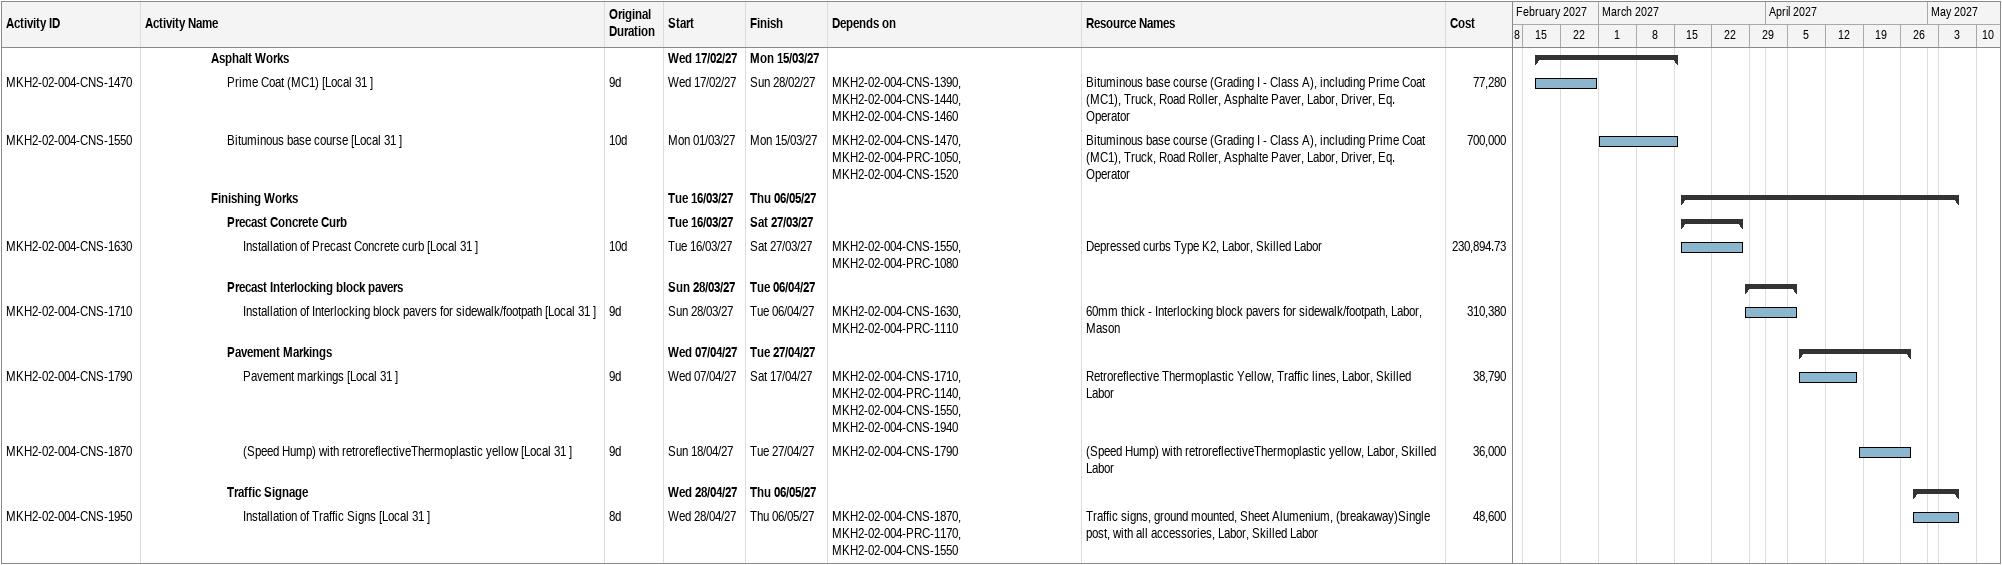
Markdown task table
| ID | Level | Task | Original duration | Start | Finish | Predecessors | Resources | Cost |
|---|---|---|---|---|---|---|---|---|
|  | 5 | **Asphalt Works** |  | 2027-02-17 | 2027-03-15 |  |  |  |
| MKH2-02-004-CNS-1470 | 6 | Prime Coat (MC1) [Local 31 ] | 9d | 2027-02-17 | 2027-02-28 | MKH2-02-004-CNS-1390, MKH2-02-004-CNS-1440, MKH2-02-004-CNS-1460 | Bituminous base course (Grading I - Class A), including Prime Coat (MC1), Truck, Road Roller, Asphalte Paver, Labor, Driver, Eq. Operator | 77280 |
| MKH2-02-004-CNS-1550 | 6 | Bituminous base course [Local 31 ] | 10d | 2027-03-01 | 2027-03-15 | MKH2-02-004-CNS-1470, MKH2-02-004-PRC-1050, MKH2-02-004-CNS-1520 | Bituminous base course (Grading I - Class A), including Prime Coat (MC1), Truck, Road Roller, Asphalte Paver, Labor, Driver, Eq. Operator | 700000 |
|  | 5 | **Finishing Works** |  | 2027-03-16 | 2027-05-06 |  |  |  |
|  | 6 | **Precast Concrete Curb** |  | 2027-03-16 | 2027-03-27 |  |  |  |
| MKH2-02-004-CNS-1630 | 7 | Installation of Precast Concrete curb [Local 31 ] | 10d | 2027-03-16 | 2027-03-27 | MKH2-02-004-CNS-1550, MKH2-02-004-PRC-1080 | Depressed curbs Type K2, Labor, Skilled Labor | 230894.73 |
|  | 6 | **Precast Interlocking block pavers** |  | 2027-03-28 | 2027-04-06 |  |  |  |
| MKH2-02-004-CNS-1710 | 7 | Installation of Interlocking block pavers for sidewalk/footpath [Local 31 ] | 9d | 2027-03-28 | 2027-04-06 | MKH2-02-004-CNS-1630, MKH2-02-004-PRC-1110 | 60mm thick - Interlocking block pavers for sidewalk/footpath, Labor, Mason | 310380 |
|  | 6 | **Pavement Markings** |  | 2027-04-07 | 2027-04-27 |  |  |  |
| MKH2-02-004-CNS-1790 | 7 | Pavement markings [Local 31 ] | 9d | 2027-04-07 | 2027-04-17 | MKH2-02-004-CNS-1710, MKH2-02-004-PRC-1140, MKH2-02-004-CNS-1550, MKH2-02-004-CNS-1940 | Retroreflective Thermoplastic Yellow, Traffic lines, Labor, Skilled Labor | 38790 |
| MKH2-02-004-CNS-1870 | 7 | (Speed Hump) with retroreflectiveThermoplastic yellow [Local 31 ] | 9d | 2027-04-18 | 2027-04-27 | MKH2-02-004-CNS-1790 | (Speed Hump) with retroreflectiveThermoplastic yellow, Labor, Skilled Labor | 36000 |
|  | 6 | **Traffic Signage** |  | 2027-04-28 | 2027-05-06 |  |  |  |
| MKH2-02-004-CNS-1950 | 7 | Installation of Traffic Signs [Local 31 ] | 8d | 2027-04-28 | 2027-05-06 | MKH2-02-004-CNS-1870, MKH2-02-004-PRC-1170, MKH2-02-004-CNS-1550 | Traffic signs, ground mounted, Sheet Alumenium, (breakaway)Single post, with all accessories, Labor, Skilled Labor | 48600 |
